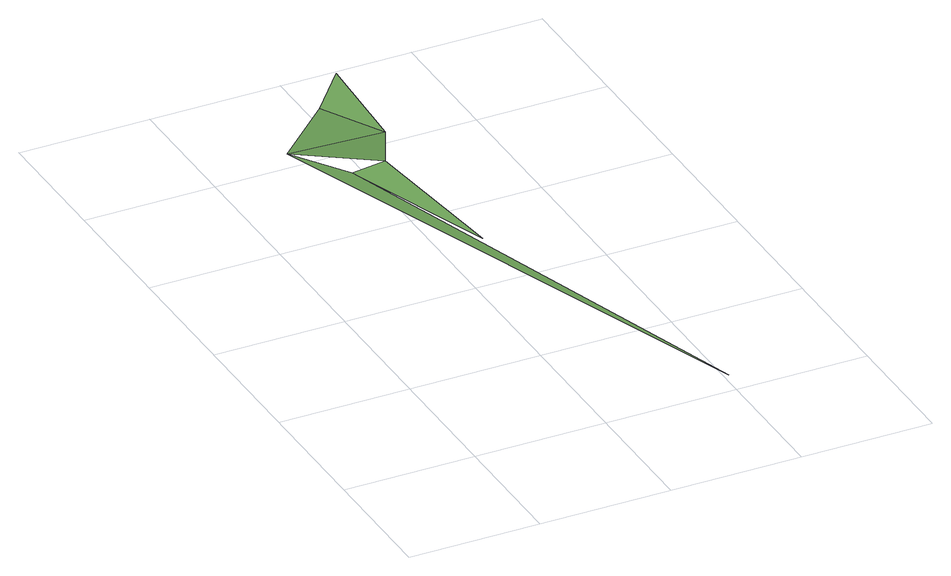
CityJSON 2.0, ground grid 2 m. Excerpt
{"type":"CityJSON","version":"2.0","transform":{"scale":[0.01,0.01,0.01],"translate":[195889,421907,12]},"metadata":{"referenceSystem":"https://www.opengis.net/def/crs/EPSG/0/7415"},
"CityObjects":{
"plantcover1":{"type":"PlantCover","attributes":{"3df_class":"Forest","bgt_fysiekvoorkomen":"groenvoorziening","bgt_status":"bestaand","identificatienamespace":"NL.IMGeo","begroeidterreindeeloptalud":"true","plus_fysiekvoorkomen":"gras- en kruidachtigen","relatievehoogteligging":0,"aantal_punten":0},"geometry":[{"type":"MultiSurface","lod":"1","boundaries":[[[0,1,2]],[[3,4,0]],[[2,5,3]],[[3,5,6]],[[7,6,5]]]}]}
},
"vertices":[
[122,622,158],[222,422,135],[172,622,164],[72,722,148],[408,40,73],[222,722,143],[172,822,140],[222,872,156]
]}
